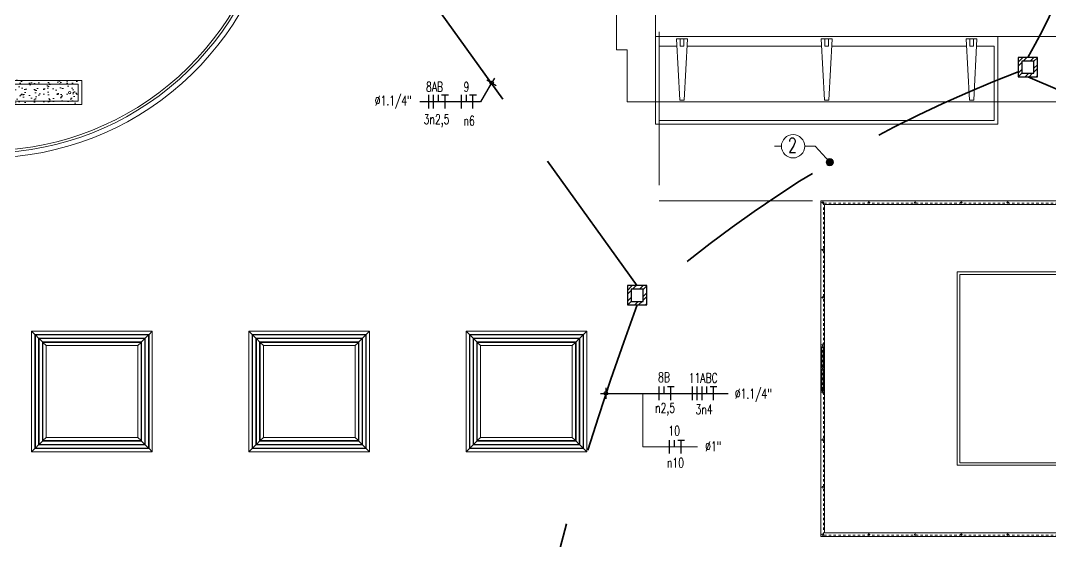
# Model space of a CAD drawing. Header units: millimetres. Extents: x 214 to 1190, y -192 to 1092.
# Drawn here: x 1015.45 to 1058.12, y 35.64 to 57.21 of the extents above; entities that cross this region are included whole.
import ezdxf
from ezdxf.enums import TextEntityAlignment as Align

# ---------------------------------------------------------------- set-up
doc = ezdxf.new("R2010")
doc.units = ezdxf.units.MM
doc.linetypes.add('ARQ-MEPJ_BAS-PJ1-GERAL-R06$0$TT4', pattern=[0.1, 0.05, -0.05])
doc.linetypes.add('HIDDEN', pattern=[9.525, 6.35, -3.175])
for name, color, linetype, lineweight in [('I-ARQ', 8, 'Continuous', 0), ('I-CAIXAS', 3, 'Continuous', 30), ('I-ELET_PISO', 5, 'HIDDEN', 35), ('I-FIAÇÃO', 2, 'Continuous', 25), ('I-LIN_CHAMADA', 9, 'Continuous', 9), ('I-TEXTOS', 2, 'Continuous', 25)]:
    doc.layers.add(name, color=color, linetype=linetype, lineweight=lineweight)
doc.styles.add('ROMANS', font='ROMANS.SHX', dxfattribs={"height": 0.25})
doc.styles.get("Standard").update_dxf_attribs({"font": 'arial.ttf'})
doc.dimstyles.new('STANDARD$7', dxfattribs={"dimscale": 1.5, "dimtxt": 0.7, "dimasz": 0.15, "dimexe": 0.1, "dimexo": 0.05, "dimgap": 0.1, "dimtad": 1, "dimdec": 3, "dimzin": 4, "dimdsep": 46, "dimtxsty": 'ROMANS', "dimblk": 'DOT', "dimblk1": 'DOTSMALL', "dimblk2": 'DOTSMALL', "dimsah": 1, "dimcen": 0, "dimdle": 0.15, "dimse1": 1, "dimse2": 1, "dimclrd": 7, "dimclre": 8, "dimclrt": 256, "dimaunit": 1, "dimadec": 0, "dimazin": 0, "dimtfac": 0.006667, "dimtdec": 3, "dimtix": 1, "dimtmove": 2, "dimatfit": 3, "dimldrblk": 'DOTSMALL', "dimfxl": 1, "dimtolj": 1, "dimtzin": 4, "dimarcsym": 0})

# ---------------------------------------------------------------- blocks, each defined once
blk = doc.blocks.new('A$C7A5F3391')
at = {"layer": 'I-ARQ', "ltscale": 10}
for p, q in [((0.135, 4.865), (0, 5)), ((0.29, 4.71), (0.155, 4.845)), ((4.71, 4.71), (4.845, 4.845)), ((4.865, 4.865), (5, 5)), ((0.445, 4.555), (0.31, 4.69)), ((0.465, 4.535), (0.6, 4.4)), ((4.535, 4.535), (4.4, 4.4)), ((4.555, 4.555), (4.69, 4.69)), ((0.445, 0.445), (0.31, 0.31)), ((0.465, 0.465), (0.6, 0.6)), ((4.535, 0.465), (4.4, 0.6)), ((4.555, 0.445), (4.69, 0.31)), ((0.135, 0.135), (0, 0)), ((0.29, 0.29), (0.155, 0.155)), ((4.71, 0.29), (4.845, 0.155)), ((4.865, 0.135), (5, 0))]:
    blk.add_line(p, q, dxfattribs=at)
for points in [[(0, 4.865), (0, 5), (5, 5), (5, 0), (4.865, 0)], [(5, 0.135), (5, 0), (0, 0), (0, 5), (0.135, 5)], [(0, 4.71), (0, 4.845)], [(0.135, 4.865), (0.135, 0.135), (4.865, 0.135)], [(4.865, 0.135), (4.865, 4.865), (0.135, 4.865)], [(0.155, 4.845), (4.845, 4.845), (4.845, 0.155), (0.155, 0.155), (0.155, 4.845)], [(0.29, 4.71), (0.29, 0.29), (4.71, 0.29)], [(0.29, 4.575), (0.29, 4.71), (4.71, 4.71), (4.71, 0.465)], [(4.71, 0.29), (4.71, 4.71), (0.29, 4.71)], [(0, 4.555), (0, 4.69)], [(4.535, 0.29), (0.29, 0.29), (0.29, 4.535)], [(4.535, 0.465), (0.465, 0.465), (0.465, 4.535)], [(4.535, 0), (4.4, 0)]]:
    blk.add_lwpolyline(points, dxfattribs=at)
for points in [[(4.69, 0.31), (0.31, 0.31), (0.31, 4.69), (4.69, 4.69), (4.69, 0.31)], [(4.555, 0.445), (4.555, 4.555), (0.445, 4.555), (0.445, 0.445), (4.555, 0.445)], [(0.465, 4.535), (0.465, 0.465), (4.535, 0.465), (4.535, 4.535)], [(4.4, 0.6), (4.4, 4.4), (0.6, 4.4), (0.6, 0.6), (4.4, 0.6)]]:
    blk.add_lwpolyline(points, close=True, dxfattribs=at)
blk = doc.blocks.new('A$C153C7E87')
at = {"layer": 'I-ARQ'}
for p, q in [((0, 27.3), (0, 0)), ((13.9, 27.3), (0, 27.3)), ((13.75, 27.15), (0.15, 27.15)), ((0.15, 27.15), (0.15, 0.15)), ((6.045, 27.256), (6.919, 27.256)), ((6.045, 27.194), (6.919, 27.194)), ((6.981, 27.256), (7.855, 27.256)), ((6.981, 27.194), (7.855, 27.194)), ((13.75, 27.15), (13.75, 0.15)), ((13.9, 27.3), (13.9, 0)), ((2.209, 13.65), (12.109, 13.65)), ((13.9, 0), (0, 0)), ((13.75, 0.15), (0.15, 0.15)), ((6.045, 0.106), (6.919, 0.106)), ((6.045, 0.044), (6.919, 0.044)), ((6.981, 0.106), (7.855, 0.106)), ((6.981, 0.044), (7.855, 0.044))]:
    blk.add_line(p, q, dxfattribs=at)
at = {"layer": 'I-ARQ', "linetype": 'ARQ-MEPJ_BAS-PJ1-GERAL-R06$0$TT4'}
for p, q in [((0.044, 27.225), (0.044, 0.075)), ((5.968, 27.194), (0.075, 27.194)), ((6.076, 27.225), (6.888, 27.225)), ((7.013, 27.225), (7.824, 27.225)), ((13.825, 27.194), (7.958, 27.194)), ((13.794, 27.225), (13.794, 0.075)), ((5.968, 0.106), (0.075, 0.106)), ((6.076, 0.075), (6.888, 0.075)), ((7.013, 0.075), (7.824, 0.075)), ((13.825, 0.106), (7.958, 0.106))]:
    blk.add_line(p, q, dxfattribs=at)
at = {"layer": 'I-ARQ'}
blk.add_lwpolyline([(0.15, 27.15), (13.75, 27.15), (13.75, 0.15), (0.15, 0.15), (0.15, 27.15)], dxfattribs=at)
for points in [[(10.95, 5.65), (2.95, 5.65), (2.95, 21.65), (10.95, 21.65)], [(10.85, 5.75), (3.05, 5.75), (3.05, 21.55), (10.85, 21.55)]]:
    blk.add_lwpolyline(points, close=True, dxfattribs=at)
for centre, radius in [((0.075, 27.225), 0.0312), ((2.039, 27.225), 0.0312), ((4.004, 27.225), 0.0312), ((5.968, 27.225), 0.0312), ((6.045, 27.225), 0.0312), ((6.919, 27.225), 0.0312), ((6.981, 27.225), 0.0312), ((7.855, 27.225), 0.0312), ((7.932, 27.225), 0.0312), ((9.896, 27.225), 0.0312), ((11.861, 27.225), 0.0312), ((13.825, 27.225), 0.0312), ((0.075, 25.31), 0.0312), ((13.825, 25.31), 0.0312), ((0.075, 23.395), 0.0312), ((13.825, 23.395), 0.0312), ((0.075, 21.48), 0.0312), ((13.825, 21.48), 0.0312), ((0.075, 19.565), 0.0312), ((13.825, 19.565), 0.0312), ((0.075, 15.65), 0.0312), ((13.825, 15.65), 0.0312), ((0.075, 13.65), 0.0312), ((2.159, 13.65), 0.05), ((12.159, 13.65), 0.05), ((13.825, 13.65), 0.0312), ((0.075, 11.65), 0.0312), ((13.825, 11.65), 0.0312), ((0.075, 7.735), 0.0312), ((13.825, 7.735), 0.0312), ((0.075, 5.82), 0.0312), ((13.825, 5.82), 0.0312), ((0.075, 3.905), 0.0312), ((13.825, 3.905), 0.0312), ((0.075, 1.99), 0.0312), ((13.825, 1.99), 0.0312), ((0.075, 0.075), 0.0312), ((2.039, 0.075), 0.0312), ((4.004, 0.075), 0.0312), ((5.968, 0.075), 0.0312), ((6.045, 0.075), 0.0312), ((6.919, 0.075), 0.0312), ((6.981, 0.075), 0.0312), ((7.855, 0.075), 0.0312), ((7.932, 0.075), 0.0312), ((9.896, 0.075), 0.0312), ((11.861, 0.075), 0.0312), ((13.825, 0.075), 0.0312)]:
    blk.add_circle(centre, radius, dxfattribs=at)
blk = doc.blocks.new('XREF1$0$A$C1FD107CC')
at = {"layer": 'I-ARQ'}
h = blk.add_hatch(dxfattribs=at)
h.set_pattern_fill('AR-SAND', color=256, scale=0.008, style=0, double=1)
h.set_pattern_definition([(37.5, (1.33688, -2.00926), (-0.0128, 0.39153), [0, -0.308864, 0, -0.34544, 0, -0.3302]), (7.5, (1.3369, -2.00926), (0.35962, 0.57346), [0, -0.166624, 0, -0.278384, 0, -0.10668]), (327.5, (1.08694, -2.00926), (0.632794, 0.00115), [0, -0.1016, 0, -0.36576, 0, -0.47752]), (317.5, (1.08694, -2.00926), (0.610845, 0.178343), [0, -0.0508, 0, -0.239776, 0, -0.27432])])
h.paths.add_polyline_path([(0.237, 3.841), (1.187, 3.841), (1.187, -1.859), (0.237, -1.859)])
at = {"layer": 'I-ARQ', "elevation": 0.109}
blk.add_lwpolyline([(1.25, -2.009), (0.25, -2.009), (0.25, 3.991), (1.25, 3.991)], close=True, dxfattribs=at)
at = {"layer": 'I-ARQ', "linetype": 'HIDDEN', "elevation": 0.109}
blk.add_lwpolyline([(1.1, -1.859), (0.4, -1.859), (0.4, 3.841), (1.1, 3.841)], close=True, dxfattribs=at)
at = {"layer": 'I-ARQ'}
for centre, radius in [((0.75, 3.491, 0.109), 0.0508), ((0.75, 3.491, 0.109), 0.0458), ((0.75, 0.991, 0.109), 0.0508), ((0.75, 0.991, 0.109), 0.0458), ((0.75, -1.509, 0.109), 0.0508), ((0.75, -1.509, 0.109), 0.0458)]:
    blk.add_circle(centre, radius, dxfattribs=at)
blk = doc.blocks.new('cxa1')
at = {"layer": 'I-ARQ'}
h = blk.add_hatch(dxfattribs=at)
h.set_pattern_fill('STEEL', color=256, scale=0.1, angle=-90, style=0)
h.set_pattern_definition([(315, (0, 0), (0.224506403027, 0.224506403027), []), (315, (0.15875, -6e-17), (0.224506403027, 0.224506403027), [])])
h.paths.add_polyline_path([(464518.793, 9296201.712), (464518.793, 9296202.512), (464517.993, 9296202.512), (464517.993, 9296201.712)])
h.paths.add_polyline_path([(464518.143, 9296201.862), (464518.143, 9296202.362), (464518.643, 9296202.362), (464518.643, 9296201.862)], flags=16)
at = {"layer": 'I-CAIXAS'}
for points in [[(464518.793, 9296201.712), (464518.793, 9296202.512), (464517.993, 9296202.512), (464517.993, 9296201.712)], [(464518.644, 9296201.862), (464518.644, 9296202.362), (464518.144, 9296202.362), (464518.144, 9296201.862)]]:
    blk.add_lwpolyline(points, close=True, dxfattribs=at)
blk = doc.blocks.new('DOT')
for p, q in [((1.5, 0), (-1.5, 0)), ((0, -1.5), (0, 1.5))]:
    blk.add_line(p, q)
blk.add_circle((0, 0), 0.5)
blk = doc.blocks.new('fnt')
at = {"layer": 'I-FIAÇÃO', "color": 2}
for p, q in [((0, -0.281), (0, 0.281)), ((0.208, 0), (0.208, 0.281)), ((0.342, 0.281), (0.623, 0.281)), ((0.482, -0.281), (0.482, 0.281))]:
    blk.add_line(p, q, dxfattribs=at)
blk = doc.blocks.new('CB1')
at = {"layer": 'I-FIAÇÃO', "color": 2}
for p, q in [((647.768, 48.924), (647.768, 49.485)), ((647.968, 48.924), (647.968, 49.485)), ((648.168, 49.205), (648.168, 49.485)), ((648.302, 49.485), (648.583, 49.485)), ((648.442, 48.924), (648.442, 49.485))]:
    blk.add_line(p, q, dxfattribs=at)
blk = doc.blocks.new('fq1')
at = {"layer": 'I-FIAÇÃO', "color": 2}
for p, q in [((458.637, 235.829), (458.637, 236.391)), ((458.837, 235.829), (458.837, 236.391)), ((459.037, 235.829), (459.037, 236.391)), ((459.237, 236.11), (459.237, 236.391)), ((459.371, 236.391), (459.652, 236.391)), ((459.511, 235.829), (459.511, 236.391))]:
    blk.add_line(p, q, dxfattribs=at)

msp = doc.modelspace()

# ---------------------------------------------------------------- hatches: boundary and pattern name
at = {"layer": 'I-LIN_CHAMADA'}
h = msp.add_hatch(color=256, dxfattribs=at)
h.dxf.hatch_style = 1
edge = h.paths.add_edge_path()
edge.add_arc((1048.976, 51.348), 0.152, 0, 360)

# ---------------------------------------------------------------- linework, layer by layer
at = {"layer": 'I-ARQ'}
for p, q in [((1040.138, 56.002), (1040.138, 79.802)), ((1041.761, 79.29), (1041.761, 56.55)), ((1055.944, 56.55), (1041.761, 56.55)), ((1041.761, 56.55), (1041.761, 52.92)), ((1054.903, 56.45), (1054.753, 56.45)), ((1055.944, 52.92), (1055.944, 56.55)), ((1059.761, 56.55), (1055.944, 56.55)), ((1040.587, 56.002), (1040.138, 56.002)), ((1040.587, 53.852), (1040.587, 56.002)), ((1041.911, 56.15), (1041.911, 53.07)), ((1042.643, 56.15), (1041.911, 56.15)), ((1048.643, 56.15), (1043.062, 56.15)), ((1054.643, 56.15), (1049.062, 56.15)), ((1055.794, 56.15), (1055.062, 56.15)), ((1055.794, 53.07), (1055.794, 56.15)), ((1105.138, 53.852), (1040.587, 53.852)), ((1041.761, 52.92), (1055.944, 52.92)), ((1041.911, 53.07), (1049.136, 53.07)), ((1049.136, 53.07), (1055.794, 53.07))]:
    msp.add_line(p, q, dxfattribs=at)
at = {"layer": 'I-ARQ', "linetype": 'HIDDEN'}
for p, q in [((1041.911, 56.75), (1041.911, 48.261)), ((1041.911, 49.75), (1048.611, 49.75))]:
    msp.add_line(p, q, dxfattribs=at)
at = {"layer": 'I-ARQ'}
for points in [[(1042.628, 56.45), (1042.761, 53.92), (1042.944, 53.92), (1043.078, 56.45)], [(1042.928, 56.45), (1042.928, 56.15), (1042.778, 56.15), (1042.778, 56.45)], [(1048.628, 56.45), (1048.761, 53.92), (1048.944, 53.92), (1049.078, 56.45)], [(1048.928, 56.45), (1048.928, 56.15), (1048.778, 56.15), (1048.778, 56.45)], [(1054.928, 56.45), (1054.928, 56.15), (1054.778, 56.15), (1054.778, 56.45)]]:
    msp.add_lwpolyline(points, close=True, dxfattribs=at)
msp.add_lwpolyline([(1054.944, 53.92), (1055.078, 56.45), (1054.628, 56.45), (1054.761, 53.92), (1054.944, 53.92)], dxfattribs=at)
for radius, start in [(12.279, 228.9173), (12.079, 229.4228), (11.979, 229.9645)]:
    msp.add_arc((1013.986, 63.799), radius, start, 28.9471, dxfattribs=at)
at = {"layer": 'I-ELET_PISO'}
msp.add_line((1041.002, 46.233), (1031.854, 58.929), dxfattribs=at)
for centre, radius, start, end in [((1036.963, 67.367), 23.353, 329.9657, 354.8805), ((1074.877, 7.601), 50.816, 110.8498, 131.2038), ((1080.75, 108.662), 58.722, 246.34175, 268.82438), ((1137.024, 9.363), 102.573, 159.41134, 173.99921)]:
    msp.add_arc(centre, radius, start, end, dxfattribs=at)
at = {"layer": 'I-LIN_CHAMADA'}
for p, q in [((1046.975, 52.006), (1046.688, 52.006)), ((1047.939, 52.006), (1048.367, 52.006)), ((1048.367, 52.006), (1048.976, 51.348))]:
    msp.add_line(p, q, dxfattribs=at)
at = {"layer": 'I-LIN_CHAMADA', "lineweight": 0}
for p, q in [((1041.238, 41.773), (1041.238, 39.56)), ((1041.238, 39.56), (1043.496, 39.56))]:
    msp.add_line(p, q, dxfattribs=at)
at = {"layer": 'I-LIN_CHAMADA'}
for centre, radius in [((1047.457, 52.006), 0.482), ((1048.976, 51.348), 0.152)]:
    msp.add_circle(centre, radius, dxfattribs=at)

# ---------------------------------------------------------------- block references
at = {"layer": 'I-ARQ', "rotation": 270}
for name, p in [('XREF1$0$A$C1FD107CC', (1013.998, 54.979, -0.109)), ('A$C7A5F3391', (1015.911, 44.35)), ('A$C7A5F3391', (1024.911, 44.35)), ('A$C7A5F3391', (1033.911, 44.35))]:
    msp.add_blockref(name, p, dxfattribs=at)
at = {"layer": 'I-ARQ', "xscale": -1, "rotation": 270}
msp.add_blockref('A$C153C7E87', (1048.611, 35.85), dxfattribs=at)
at = {"layer": 'I-CAIXAS', "rotation": 270}
for p in [(-9295144.931, 464573.672), (-9295161.11, 464564.227)]:
    msp.add_blockref('cxa1', p, dxfattribs=at)
at = {"layer": 'I-FIAÇÃO'}
for name, p in [('CB1', (384.596, 4.647)), ('fnt', (1033.714, 53.852)), ('fnt', (1041.907, 41.773)), ('fq1', (584.653, -194.337)), ('fnt', (1042.336, 39.56))]:
    msp.add_blockref(name, p, dxfattribs=at)

# ---------------------------------------------------------------- texts
at = {"layer": 'I-TEXTOS', "color": 2, "style": 'ROMANS', "width": 0.7}
for s, p in [('8AB', (1032.25, 54.269)), ('9', (1033.805, 54.269)), ('8B', (1041.864, 42.238)), ('11ABC', (1043.134, 42.216)), ('10', (1042.293, 40.025))]:
    msp.add_text(s, height=0.4, dxfattribs=at).set_placement(p)
at = {"layer": 'I-TEXTOS', "style": 'ROMANS', "width": 0.7}
for s, height, p in [('%%C1.1/4"', 0.4, (1030.124, 53.697, -1199.784)), ('2', 0.6, (1047.251, 51.753)), ('%%C1.1/4"', 0.4, (1045.044, 41.557, -1199.784)), ('%%C1"', 0.4, (1043.817, 39.377, -1199.784))]:
    msp.add_text(s, height=height, dxfattribs=at).set_placement(p)
for s, p in [('3n2,5', (1032.688, 53.064)), ('n6', (1034.038, 53.064)), ('n2,5', (1042.157, 41.112)), ('3n4', (1043.771, 41.112)), ('n10', (1042.586, 38.899))]:
    msp.add_text(s, height=0.4, dxfattribs=at).set_placement(p, align=Align.MIDDLE)

# ---------------------------------------------------------------- leaders
at = {"layer": 'I-LIN_CHAMADA', "lineweight": 0}
for points in [[(1034.969, 54.629), (1034.504, 53.852), (1031.998, 53.852)], [(1039.703, 41.773), (1040.036, 41.773), (1044.765, 41.773)]]:
    msp.add_leader(points, dimstyle='STANDARD$7', override={"dimscale": 1, "dimtxt": 0.18, "dimasz": 0.15, "dimexe": 0.18, "dimexo": 0.0625, "dimgap": 0.09, "dimtad": 0, "dimtih": 1, "dimtoh": 1, "dimdec": 4, "dimzin": 0, "dimtxsty": 'Standard', "dimcen": 0.09, "dimdle": 0, "dimse1": 0, "dimse2": 0, "dimclrd": 256, "dimclre": 0, "dimclrt": 0, "dimaunit": 0, "dimtfac": 1, "dimtdec": 4, "dimtix": 0, "dimtofl": 0, "dimtmove": 0, "dimldrblk": 'Dot', "dimtzin": 0}, dxfattribs=at)

doc.saveas('drawing.dxf')
